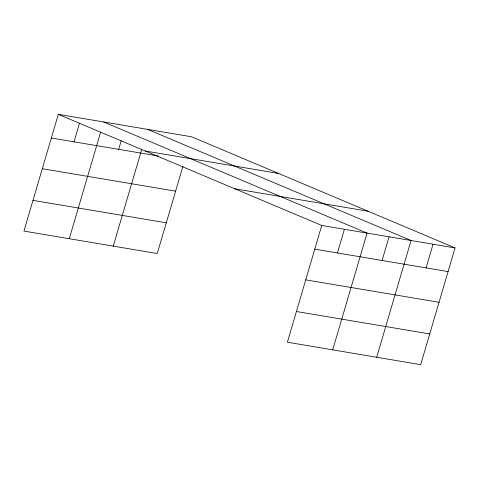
<?xml version="1.0" encoding="UTF-8"?>
<svg xmlns="http://www.w3.org/2000/svg" width="479" height="479" viewBox="0 0 479 479"><rect width="100%" height="100%" fill="white"/><g stroke="black" fill="none" stroke-linecap="round" stroke-linejoin="round"><path stroke-width="0.72" d="M455.05 247.912L321.75 225.465L287.388 342.216L420.688 364.663L455.05 247.912L191.612 136.784L58.312 114.337L23.95 231.088L157.25 253.535L182.966 166.171M74.005 141.826L79.496 123.175M69.275 238.716L100.68 132.012M118.66 149.346L121.193 140.736M113.26 246.122L141.712 149.46M337.444 252.96L344.407 229.285M332.707 349.85L367.07 233.099L103.632 121.965M382.098 260.48L389.068 236.806M376.698 357.256L411.06 240.506L147.622 129.372M426.088 267.887L433.058 244.212M145.245 151.011L278.544 173.458M51.343 138.006L158.25 156.01M234.812 188.792L368.117 211.239M42.302 168.722L175.607 191.169M32.991 200.372L166.291 222.819M314.781 249.14L448.081 271.587M305.74 279.856L439.039 302.303M296.429 311.506L429.729 333.953M58.312 114.337L321.75 225.465"/></g></svg>
